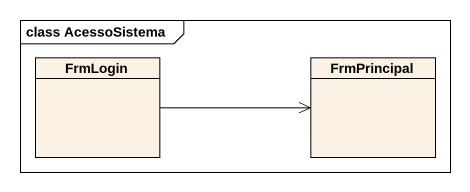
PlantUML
@startuml
mainframe class AcessoSistema
hide circle
hide empty members
class FrmLogin
class FrmPrincipal
FrmLogin -right-> FrmPrincipal
@enduml
